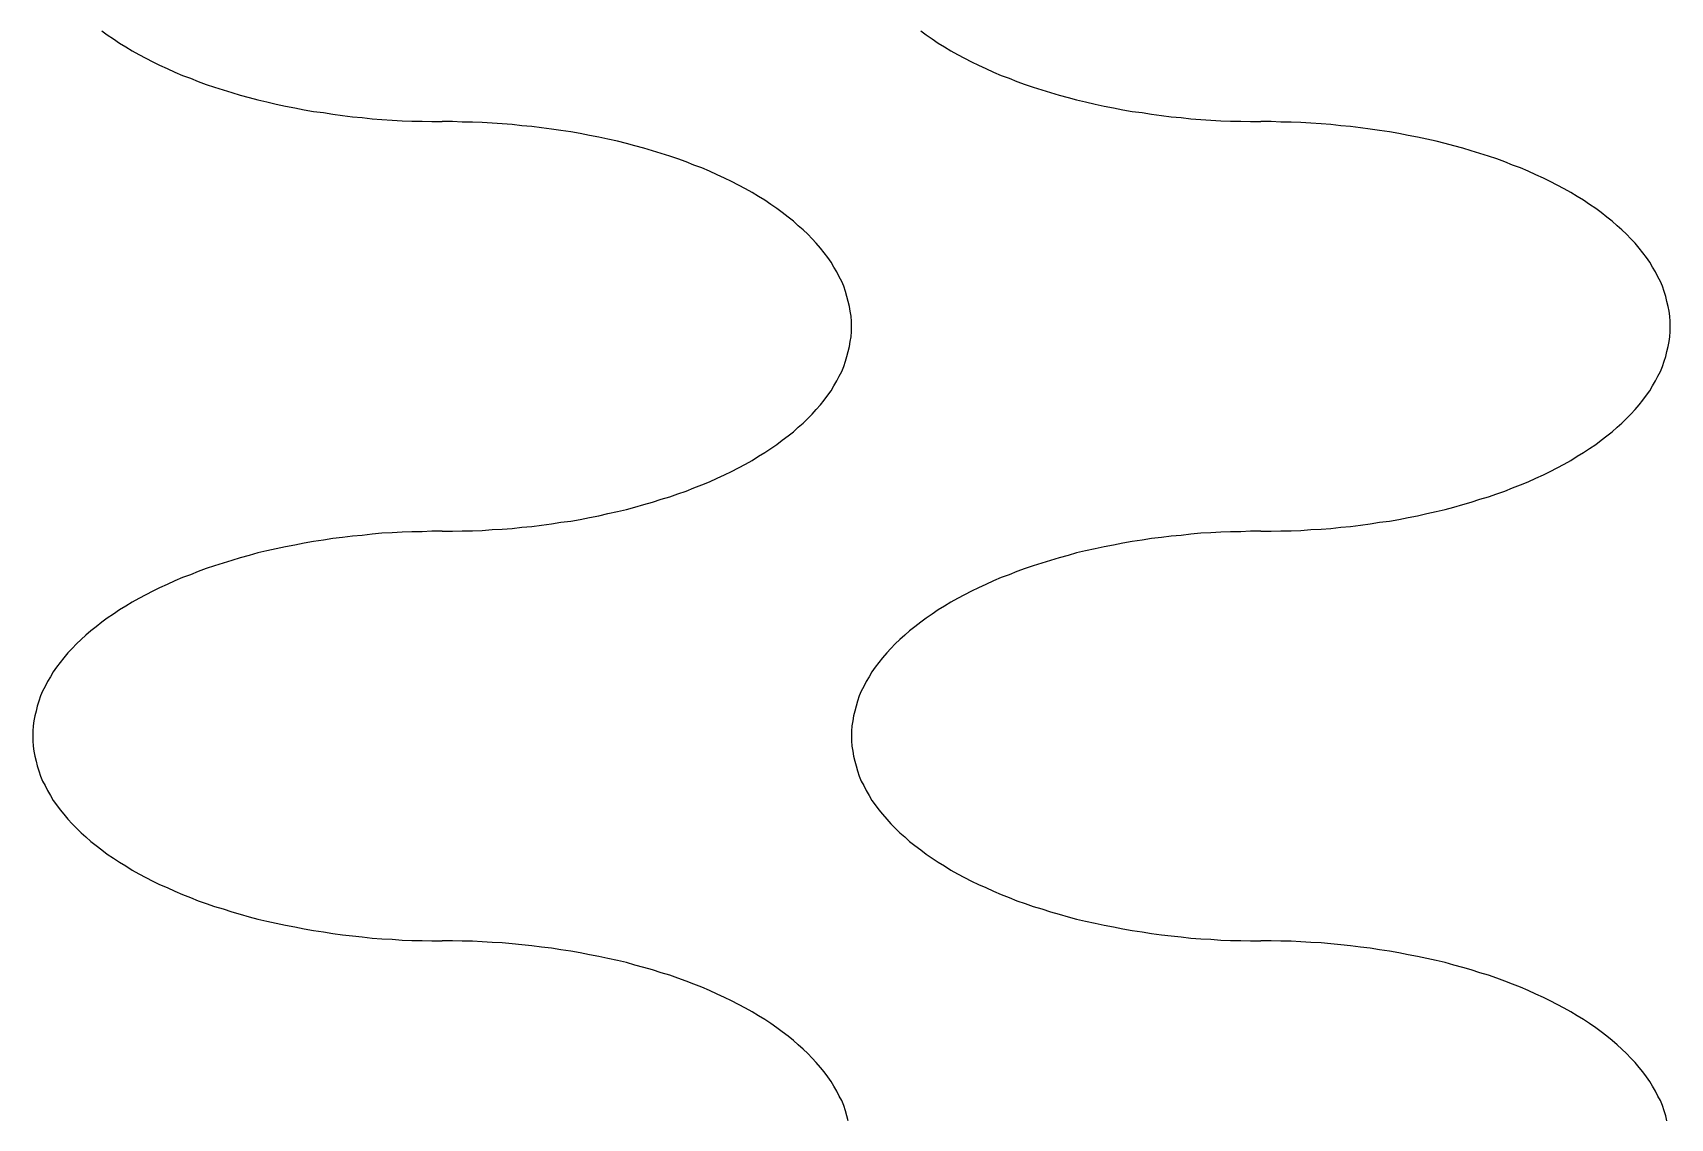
# Model space of a CAD drawing. Extents: x 0 to 40, y 0 to 70.
# Drawn here: x 29.6 to 30, y 51.2567 to 51.5217 of the extents above; entities that cross this region are included whole.
import ezdxf

# ---------------------------------------------------------------- set-up
doc = ezdxf.new("R2010")
doc.units = 0
doc.layers.add('AL_FOIL', color=2, linetype='CONTINUOUS')

msp = doc.modelspace()

# ---------------------------------------------------------------- linework, layer by layer
at = {"layer": 'AL_FOIL'}
for p, q in [((29.6169, 51.5222), (29.6182, 51.5212)), ((29.6182, 51.5212), (29.6197, 51.5202)), ((29.6197, 51.5202), (29.6212, 51.5192)), ((29.8169, 51.5222), (29.8182, 51.5212)), ((29.8182, 51.5212), (29.8197, 51.5202)), ((29.8197, 51.5202), (29.8212, 51.5192)), ((29.6212, 51.5192), (29.6227, 51.5183)), ((29.6227, 51.5183), (29.6243, 51.5173)), ((29.6243, 51.5173), (29.6259, 51.5164)), ((29.6259, 51.5164), (29.6276, 51.5155)), ((29.8212, 51.5192), (29.8227, 51.5183)), ((29.8227, 51.5183), (29.8243, 51.5173)), ((29.8243, 51.5173), (29.8259, 51.5164)), ((29.8259, 51.5164), (29.8276, 51.5155)), ((29.6276, 51.5155), (29.6293, 51.5146)), ((29.6293, 51.5146), (29.631, 51.5138)), ((29.631, 51.5138), (29.6328, 51.513)), ((29.6328, 51.513), (29.6347, 51.5121)), ((29.6347, 51.5121), (29.6366, 51.5113)), ((29.8276, 51.5155), (29.8293, 51.5146)), ((29.8293, 51.5146), (29.831, 51.5138)), ((29.831, 51.5138), (29.8328, 51.513)), ((29.8328, 51.513), (29.8347, 51.5121)), ((29.8347, 51.5121), (29.8366, 51.5113)), ((29.6366, 51.5113), (29.6385, 51.5106)), ((29.6385, 51.5106), (29.6404, 51.5098)), ((29.6404, 51.5098), (29.6424, 51.5091)), ((29.6424, 51.5091), (29.6444, 51.5084)), ((29.6444, 51.5084), (29.6465, 51.5078)), ((29.8366, 51.5113), (29.8385, 51.5106)), ((29.8385, 51.5106), (29.8404, 51.5098)), ((29.8404, 51.5098), (29.8424, 51.5091)), ((29.8424, 51.5091), (29.8444, 51.5084)), ((29.8444, 51.5084), (29.8465, 51.5078)), ((29.6465, 51.5078), (29.6486, 51.5071)), ((29.6486, 51.5071), (29.6507, 51.5065)), ((29.6507, 51.5065), (29.6529, 51.5059)), ((29.6529, 51.5059), (29.655, 51.5053)), ((29.655, 51.5053), (29.6572, 51.5048)), ((29.6572, 51.5048), (29.6595, 51.5043)), ((29.6595, 51.5043), (29.6617, 51.5038)), ((29.8465, 51.5078), (29.8486, 51.5071)), ((29.8486, 51.5071), (29.8507, 51.5065)), ((29.8507, 51.5065), (29.8529, 51.5059)), ((29.8529, 51.5059), (29.855, 51.5053)), ((29.855, 51.5053), (29.8572, 51.5048)), ((29.8572, 51.5048), (29.8595, 51.5043)), ((29.8595, 51.5043), (29.8617, 51.5038)), ((29.6617, 51.5038), (29.664, 51.5034)), ((29.664, 51.5034), (29.6663, 51.5029)), ((29.6663, 51.5029), (29.6686, 51.5025)), ((29.6686, 51.5025), (29.671, 51.5022)), ((29.671, 51.5022), (29.6733, 51.5018)), ((29.6733, 51.5018), (29.6757, 51.5015)), ((29.6757, 51.5015), (29.6781, 51.5012)), ((29.6781, 51.5012), (29.6805, 51.501)), ((29.6805, 51.501), (29.6829, 51.5007)), ((29.6829, 51.5007), (29.6853, 51.5005)), ((29.6853, 51.5005), (29.6878, 51.5004)), ((29.6878, 51.5004), (29.6902, 51.5002)), ((29.6902, 51.5002), (29.6926, 51.5001)), ((29.6926, 51.5001), (29.6951, 51.5001)), ((29.6951, 51.5001), (29.6975, 51.5)), ((29.6975, 51.5), (29.7, 51.5)), ((29.7025, 51.5), (29.7, 51.5)), ((29.7049, 51.4999), (29.7025, 51.5)), ((29.8617, 51.5038), (29.864, 51.5034)), ((29.864, 51.5034), (29.8663, 51.5029)), ((29.8663, 51.5029), (29.8686, 51.5025)), ((29.8686, 51.5025), (29.871, 51.5022)), ((29.871, 51.5022), (29.8733, 51.5018)), ((29.8733, 51.5018), (29.8757, 51.5015)), ((29.8757, 51.5015), (29.8781, 51.5012)), ((29.8781, 51.5012), (29.8805, 51.501)), ((29.8805, 51.501), (29.8829, 51.5007)), ((29.8829, 51.5007), (29.8853, 51.5005)), ((29.8853, 51.5005), (29.8878, 51.5004)), ((29.8878, 51.5004), (29.8902, 51.5002)), ((29.8902, 51.5002), (29.8926, 51.5001)), ((29.8926, 51.5001), (29.8951, 51.5001)), ((29.8951, 51.5001), (29.8975, 51.5)), ((29.8975, 51.5), (29.9, 51.5)), ((29.9025, 51.5), (29.9, 51.5)), ((29.9049, 51.4999), (29.9025, 51.5)), ((29.7074, 51.4999), (29.7049, 51.4999)), ((29.7098, 51.4998), (29.7074, 51.4999)), ((29.7122, 51.4996), (29.7098, 51.4998)), ((29.7147, 51.4995), (29.7122, 51.4996)), ((29.7171, 51.4993), (29.7147, 51.4995)), ((29.7195, 51.499), (29.7171, 51.4993)), ((29.7219, 51.4988), (29.7195, 51.499)), ((29.7243, 51.4985), (29.7219, 51.4988)), ((29.7267, 51.4982), (29.7243, 51.4985)), ((29.729, 51.4978), (29.7267, 51.4982)), ((29.7314, 51.4975), (29.729, 51.4978)), ((29.7337, 51.4971), (29.7314, 51.4975)), ((29.736, 51.4966), (29.7337, 51.4971)), ((29.7383, 51.4962), (29.736, 51.4966)), ((29.7405, 51.4957), (29.7383, 51.4962)), ((29.9074, 51.4999), (29.9049, 51.4999)), ((29.9098, 51.4998), (29.9074, 51.4999)), ((29.9122, 51.4996), (29.9098, 51.4998)), ((29.9147, 51.4995), (29.9122, 51.4996)), ((29.9171, 51.4993), (29.9147, 51.4995)), ((29.9195, 51.499), (29.9171, 51.4993)), ((29.9219, 51.4988), (29.9195, 51.499)), ((29.9243, 51.4985), (29.9219, 51.4988)), ((29.9267, 51.4982), (29.9243, 51.4985)), ((29.929, 51.4978), (29.9267, 51.4982)), ((29.9314, 51.4975), (29.929, 51.4978)), ((29.9337, 51.4971), (29.9314, 51.4975)), ((29.936, 51.4966), (29.9337, 51.4971)), ((29.9383, 51.4962), (29.936, 51.4966)), ((29.9405, 51.4957), (29.9383, 51.4962)), ((29.7428, 51.4952), (29.7405, 51.4957)), ((29.745, 51.4947), (29.7428, 51.4952)), ((29.7471, 51.4941), (29.745, 51.4947)), ((29.7493, 51.4935), (29.7471, 51.4941)), ((29.7514, 51.4929), (29.7493, 51.4935)), ((29.7535, 51.4922), (29.7514, 51.4929)), ((29.7556, 51.4916), (29.7535, 51.4922)), ((29.9428, 51.4952), (29.9405, 51.4957)), ((29.945, 51.4947), (29.9428, 51.4952)), ((29.9471, 51.4941), (29.945, 51.4947)), ((29.9493, 51.4935), (29.9471, 51.4941)), ((29.9514, 51.4929), (29.9493, 51.4935)), ((29.9535, 51.4922), (29.9514, 51.4929)), ((29.9556, 51.4916), (29.9535, 51.4922)), ((29.7576, 51.4909), (29.7556, 51.4916)), ((29.7596, 51.4902), (29.7576, 51.4909)), ((29.7615, 51.4894), (29.7596, 51.4902)), ((29.7634, 51.4887), (29.7615, 51.4894)), ((29.7653, 51.4879), (29.7634, 51.4887)), ((29.9576, 51.4909), (29.9556, 51.4916)), ((29.9596, 51.4902), (29.9576, 51.4909)), ((29.9615, 51.4894), (29.9596, 51.4902)), ((29.9634, 51.4887), (29.9615, 51.4894)), ((29.9653, 51.4879), (29.9634, 51.4887)), ((29.7672, 51.487), (29.7653, 51.4879)), ((29.769, 51.4862), (29.7672, 51.487)), ((29.7707, 51.4854), (29.769, 51.4862)), ((29.7724, 51.4845), (29.7707, 51.4854)), ((29.7741, 51.4836), (29.7724, 51.4845)), ((29.9672, 51.487), (29.9653, 51.4879)), ((29.969, 51.4862), (29.9672, 51.487)), ((29.9707, 51.4854), (29.969, 51.4862)), ((29.9724, 51.4845), (29.9707, 51.4854)), ((29.9741, 51.4836), (29.9724, 51.4845)), ((29.7757, 51.4827), (29.7741, 51.4836)), ((29.7773, 51.4817), (29.7757, 51.4827)), ((29.7788, 51.4808), (29.7773, 51.4817)), ((29.7803, 51.4798), (29.7788, 51.4808)), ((29.9757, 51.4827), (29.9741, 51.4836)), ((29.9773, 51.4817), (29.9757, 51.4827)), ((29.9788, 51.4808), (29.9773, 51.4817)), ((29.9803, 51.4798), (29.9788, 51.4808)), ((29.7818, 51.4788), (29.7803, 51.4798)), ((29.7831, 51.4778), (29.7818, 51.4788)), ((29.7845, 51.4767), (29.7831, 51.4778)), ((29.7858, 51.4757), (29.7845, 51.4767)), ((29.9818, 51.4788), (29.9803, 51.4798)), ((29.9831, 51.4778), (29.9818, 51.4788)), ((29.9845, 51.4767), (29.9831, 51.4778)), ((29.9858, 51.4757), (29.9845, 51.4767)), ((29.787, 51.4746), (29.7858, 51.4757)), ((29.7882, 51.4736), (29.787, 51.4746)), ((29.7893, 51.4725), (29.7882, 51.4736)), ((29.7904, 51.4714), (29.7893, 51.4725)), ((29.987, 51.4746), (29.9858, 51.4757)), ((29.9882, 51.4736), (29.987, 51.4746)), ((29.9893, 51.4725), (29.9882, 51.4736)), ((29.9904, 51.4714), (29.9893, 51.4725)), ((29.7914, 51.4703), (29.7904, 51.4714)), ((29.7924, 51.4691), (29.7914, 51.4703)), ((29.7933, 51.468), (29.7924, 51.4691)), ((29.7942, 51.4668), (29.7933, 51.468)), ((29.9914, 51.4703), (29.9904, 51.4714)), ((29.9924, 51.4691), (29.9914, 51.4703)), ((29.9933, 51.468), (29.9924, 51.4691)), ((29.9942, 51.4668), (29.9933, 51.468)), ((29.795, 51.4657), (29.7942, 51.4668)), ((29.7957, 51.4645), (29.795, 51.4657)), ((29.7964, 51.4633), (29.7957, 51.4645)), ((29.995, 51.4657), (29.9942, 51.4668)), ((29.9957, 51.4645), (29.995, 51.4657)), ((29.9964, 51.4633), (29.9957, 51.4645)), ((29.797, 51.4621), (29.7964, 51.4633)), ((29.7976, 51.461), (29.797, 51.4621)), ((29.7981, 51.4598), (29.7976, 51.461)), ((29.997, 51.4621), (29.9964, 51.4633)), ((29.9976, 51.461), (29.997, 51.4621)), ((29.9981, 51.4598), (29.9976, 51.461)), ((29.7985, 51.4585), (29.7981, 51.4598)), ((29.7989, 51.4573), (29.7985, 51.4585)), ((29.7992, 51.4561), (29.7989, 51.4573)), ((29.7995, 51.4549), (29.7992, 51.4561)), ((29.9985, 51.4585), (29.9981, 51.4598)), ((29.9989, 51.4573), (29.9985, 51.4585)), ((29.9992, 51.4561), (29.9989, 51.4573)), ((29.9995, 51.4549), (29.9992, 51.4561)), ((29.7997, 51.4537), (29.7995, 51.4549)), ((29.7999, 51.4525), (29.7997, 51.4537)), ((29.8, 51.4512), (29.7999, 51.4525)), ((29.9997, 51.4537), (29.9995, 51.4549)), ((29.9999, 51.4525), (29.9997, 51.4537)), ((30, 51.4512), (29.9999, 51.4525)), ((29.7999, 51.4475), (29.8, 51.4488)), ((29.8, 51.45), (29.8, 51.4512)), ((29.8, 51.4488), (29.8, 51.45)), ((29.9999, 51.4475), (30, 51.4488)), ((30, 51.45), (30, 51.4512)), ((30, 51.4488), (30, 51.45)), ((29.7992, 51.4439), (29.7995, 51.4451)), ((29.7995, 51.4451), (29.7997, 51.4463)), ((29.7997, 51.4463), (29.7999, 51.4475)), ((29.9992, 51.4439), (29.9995, 51.4451)), ((29.9995, 51.4451), (29.9997, 51.4463)), ((29.9997, 51.4463), (29.9999, 51.4475)), ((29.7976, 51.439), (29.7981, 51.4402)), ((29.7981, 51.4402), (29.7985, 51.4415)), ((29.7985, 51.4415), (29.7989, 51.4427)), ((29.7989, 51.4427), (29.7992, 51.4439)), ((29.9976, 51.439), (29.9981, 51.4402)), ((29.9981, 51.4402), (29.9985, 51.4415)), ((29.9985, 51.4415), (29.9989, 51.4427)), ((29.9989, 51.4427), (29.9992, 51.4439)), ((29.7957, 51.4355), (29.7964, 51.4367)), ((29.7964, 51.4367), (29.797, 51.4379)), ((29.797, 51.4379), (29.7976, 51.439)), ((29.9957, 51.4355), (29.9964, 51.4367)), ((29.9964, 51.4367), (29.997, 51.4379)), ((29.997, 51.4379), (29.9976, 51.439)), ((29.7924, 51.4309), (29.7933, 51.432)), ((29.7933, 51.432), (29.7942, 51.4332)), ((29.7942, 51.4332), (29.795, 51.4343)), ((29.795, 51.4343), (29.7957, 51.4355)), ((29.9924, 51.4309), (29.9933, 51.432)), ((29.9933, 51.432), (29.9942, 51.4332)), ((29.9942, 51.4332), (29.995, 51.4343)), ((29.995, 51.4343), (29.9957, 51.4355)), ((29.7893, 51.4275), (29.7904, 51.4286)), ((29.7904, 51.4286), (29.7914, 51.4297)), ((29.7914, 51.4297), (29.7924, 51.4309)), ((29.9893, 51.4275), (29.9904, 51.4286)), ((29.9904, 51.4286), (29.9914, 51.4297)), ((29.9914, 51.4297), (29.9924, 51.4309)), ((29.7845, 51.4233), (29.7858, 51.4243)), ((29.7858, 51.4243), (29.787, 51.4254)), ((29.787, 51.4254), (29.7882, 51.4264)), ((29.7882, 51.4264), (29.7893, 51.4275)), ((29.9845, 51.4233), (29.9858, 51.4243)), ((29.9858, 51.4243), (29.987, 51.4254)), ((29.987, 51.4254), (29.9882, 51.4264)), ((29.9882, 51.4264), (29.9893, 51.4275)), ((29.7788, 51.4192), (29.7803, 51.4202)), ((29.7803, 51.4202), (29.7818, 51.4212)), ((29.7818, 51.4212), (29.7831, 51.4222)), ((29.7831, 51.4222), (29.7845, 51.4233)), ((29.9788, 51.4192), (29.9803, 51.4202)), ((29.9803, 51.4202), (29.9818, 51.4212)), ((29.9818, 51.4212), (29.9831, 51.4222)), ((29.9831, 51.4222), (29.9845, 51.4233)), ((29.7724, 51.4155), (29.7741, 51.4164)), ((29.7741, 51.4164), (29.7757, 51.4173)), ((29.7757, 51.4173), (29.7773, 51.4183)), ((29.7773, 51.4183), (29.7788, 51.4192)), ((29.9724, 51.4155), (29.9741, 51.4164)), ((29.9741, 51.4164), (29.9757, 51.4173)), ((29.9757, 51.4173), (29.9773, 51.4183)), ((29.9773, 51.4183), (29.9788, 51.4192)), ((29.7634, 51.4113), (29.7653, 51.4121)), ((29.7653, 51.4121), (29.7672, 51.413)), ((29.7672, 51.413), (29.769, 51.4138)), ((29.769, 51.4138), (29.7707, 51.4146)), ((29.7707, 51.4146), (29.7724, 51.4155)), ((29.9634, 51.4113), (29.9653, 51.4121)), ((29.9653, 51.4121), (29.9672, 51.413)), ((29.9672, 51.413), (29.969, 51.4138)), ((29.969, 51.4138), (29.9707, 51.4146)), ((29.9707, 51.4146), (29.9724, 51.4155)), ((29.7535, 51.4078), (29.7556, 51.4084)), ((29.7556, 51.4084), (29.7576, 51.4091)), ((29.7576, 51.4091), (29.7596, 51.4098)), ((29.7596, 51.4098), (29.7615, 51.4106)), ((29.7615, 51.4106), (29.7634, 51.4113)), ((29.9535, 51.4078), (29.9556, 51.4084)), ((29.9556, 51.4084), (29.9576, 51.4091)), ((29.9576, 51.4091), (29.9596, 51.4098)), ((29.9596, 51.4098), (29.9615, 51.4106)), ((29.9615, 51.4106), (29.9634, 51.4113)), ((29.7383, 51.4038), (29.7405, 51.4043)), ((29.7405, 51.4043), (29.7428, 51.4048)), ((29.7428, 51.4048), (29.745, 51.4053)), ((29.745, 51.4053), (29.7471, 51.4059)), ((29.7471, 51.4059), (29.7493, 51.4065)), ((29.7493, 51.4065), (29.7514, 51.4071)), ((29.7514, 51.4071), (29.7535, 51.4078)), ((29.9383, 51.4038), (29.9405, 51.4043)), ((29.9405, 51.4043), (29.9428, 51.4048)), ((29.9428, 51.4048), (29.945, 51.4053)), ((29.945, 51.4053), (29.9471, 51.4059)), ((29.9471, 51.4059), (29.9493, 51.4065)), ((29.9493, 51.4065), (29.9514, 51.4071)), ((29.9514, 51.4071), (29.9535, 51.4078)), ((29.6975, 51.4), (29.6951, 51.3999)), ((29.7, 51.4), (29.6975, 51.4)), ((29.7, 51.4), (29.7025, 51.4)), ((29.7025, 51.4), (29.7049, 51.4001)), ((29.7049, 51.4001), (29.7074, 51.4001)), ((29.7074, 51.4001), (29.7098, 51.4002)), ((29.7098, 51.4002), (29.7122, 51.4004)), ((29.7122, 51.4004), (29.7147, 51.4005)), ((29.7147, 51.4005), (29.7171, 51.4007)), ((29.7171, 51.4007), (29.7195, 51.401)), ((29.7195, 51.401), (29.7219, 51.4012)), ((29.7219, 51.4012), (29.7243, 51.4015)), ((29.7243, 51.4015), (29.7267, 51.4018)), ((29.7267, 51.4018), (29.729, 51.4022)), ((29.729, 51.4022), (29.7314, 51.4025)), ((29.7314, 51.4025), (29.7337, 51.4029)), ((29.7337, 51.4029), (29.736, 51.4034)), ((29.736, 51.4034), (29.7383, 51.4038)), ((29.8975, 51.4), (29.8951, 51.3999)), ((29.9, 51.4), (29.8975, 51.4)), ((29.9, 51.4), (29.9025, 51.4)), ((29.9025, 51.4), (29.9049, 51.4001)), ((29.9049, 51.4001), (29.9074, 51.4001)), ((29.9074, 51.4001), (29.9098, 51.4002)), ((29.9098, 51.4002), (29.9122, 51.4004)), ((29.9122, 51.4004), (29.9147, 51.4005)), ((29.9147, 51.4005), (29.9171, 51.4007)), ((29.9171, 51.4007), (29.9195, 51.401)), ((29.9195, 51.401), (29.9219, 51.4012)), ((29.9219, 51.4012), (29.9243, 51.4015)), ((29.9243, 51.4015), (29.9267, 51.4018)), ((29.9267, 51.4018), (29.929, 51.4022)), ((29.929, 51.4022), (29.9314, 51.4025)), ((29.9314, 51.4025), (29.9337, 51.4029)), ((29.9337, 51.4029), (29.936, 51.4034)), ((29.936, 51.4034), (29.9383, 51.4038)), ((29.6617, 51.3962), (29.6595, 51.3957)), ((29.664, 51.3966), (29.6617, 51.3962)), ((29.6663, 51.3971), (29.664, 51.3966)), ((29.6686, 51.3975), (29.6663, 51.3971)), ((29.671, 51.3978), (29.6686, 51.3975)), ((29.6733, 51.3982), (29.671, 51.3978)), ((29.6757, 51.3985), (29.6733, 51.3982)), ((29.6781, 51.3988), (29.6757, 51.3985)), ((29.6805, 51.399), (29.6781, 51.3988)), ((29.6829, 51.3993), (29.6805, 51.399)), ((29.6853, 51.3995), (29.6829, 51.3993)), ((29.6878, 51.3996), (29.6853, 51.3995)), ((29.6902, 51.3998), (29.6878, 51.3996)), ((29.6926, 51.3999), (29.6902, 51.3998)), ((29.6951, 51.3999), (29.6926, 51.3999)), ((29.8617, 51.3962), (29.8595, 51.3957)), ((29.864, 51.3966), (29.8617, 51.3962)), ((29.8663, 51.3971), (29.864, 51.3966)), ((29.8686, 51.3975), (29.8663, 51.3971)), ((29.871, 51.3978), (29.8686, 51.3975)), ((29.8733, 51.3982), (29.871, 51.3978)), ((29.8757, 51.3985), (29.8733, 51.3982)), ((29.8781, 51.3988), (29.8757, 51.3985)), ((29.8805, 51.399), (29.8781, 51.3988)), ((29.8829, 51.3993), (29.8805, 51.399)), ((29.8853, 51.3995), (29.8829, 51.3993)), ((29.8878, 51.3996), (29.8853, 51.3995)), ((29.8902, 51.3998), (29.8878, 51.3996)), ((29.8926, 51.3999), (29.8902, 51.3998)), ((29.8951, 51.3999), (29.8926, 51.3999)), ((29.6465, 51.3922), (29.6444, 51.3916)), ((29.6486, 51.3929), (29.6465, 51.3922)), ((29.6507, 51.3935), (29.6486, 51.3929)), ((29.6529, 51.3941), (29.6507, 51.3935)), ((29.655, 51.3947), (29.6529, 51.3941)), ((29.6572, 51.3952), (29.655, 51.3947)), ((29.6595, 51.3957), (29.6572, 51.3952)), ((29.8465, 51.3922), (29.8444, 51.3916)), ((29.8486, 51.3929), (29.8465, 51.3922)), ((29.8507, 51.3935), (29.8486, 51.3929)), ((29.8529, 51.3941), (29.8507, 51.3935)), ((29.855, 51.3947), (29.8529, 51.3941)), ((29.8572, 51.3952), (29.855, 51.3947)), ((29.8595, 51.3957), (29.8572, 51.3952)), ((29.6366, 51.3887), (29.6347, 51.3879)), ((29.6385, 51.3894), (29.6366, 51.3887)), ((29.6404, 51.3902), (29.6385, 51.3894)), ((29.6424, 51.3909), (29.6404, 51.3902)), ((29.6444, 51.3916), (29.6424, 51.3909)), ((29.8366, 51.3887), (29.8347, 51.3879)), ((29.8385, 51.3894), (29.8366, 51.3887)), ((29.8404, 51.3902), (29.8385, 51.3894)), ((29.8424, 51.3909), (29.8404, 51.3902)), ((29.8444, 51.3916), (29.8424, 51.3909)), ((29.6276, 51.3845), (29.6259, 51.3836)), ((29.6293, 51.3854), (29.6276, 51.3845)), ((29.631, 51.3862), (29.6293, 51.3854)), ((29.6328, 51.387), (29.631, 51.3862)), ((29.6347, 51.3879), (29.6328, 51.387)), ((29.8276, 51.3845), (29.8259, 51.3836)), ((29.8293, 51.3854), (29.8276, 51.3845)), ((29.831, 51.3862), (29.8293, 51.3854)), ((29.8328, 51.387), (29.831, 51.3862)), ((29.8347, 51.3879), (29.8328, 51.387)), ((29.6212, 51.3808), (29.6197, 51.3798)), ((29.6227, 51.3817), (29.6212, 51.3808)), ((29.6243, 51.3827), (29.6227, 51.3817)), ((29.6259, 51.3836), (29.6243, 51.3827)), ((29.8212, 51.3808), (29.8197, 51.3798)), ((29.8227, 51.3817), (29.8212, 51.3808)), ((29.8243, 51.3827), (29.8227, 51.3817)), ((29.8259, 51.3836), (29.8243, 51.3827)), ((29.6155, 51.3767), (29.6142, 51.3757)), ((29.6169, 51.3778), (29.6155, 51.3767)), ((29.6182, 51.3788), (29.6169, 51.3778)), ((29.6197, 51.3798), (29.6182, 51.3788)), ((29.8155, 51.3767), (29.8142, 51.3757)), ((29.8169, 51.3778), (29.8155, 51.3767)), ((29.8182, 51.3788), (29.8169, 51.3778)), ((29.8197, 51.3798), (29.8182, 51.3788)), ((29.6107, 51.3725), (29.6096, 51.3714)), ((29.6118, 51.3736), (29.6107, 51.3725)), ((29.613, 51.3746), (29.6118, 51.3736)), ((29.6142, 51.3757), (29.613, 51.3746)), ((29.8107, 51.3725), (29.8096, 51.3714)), ((29.8118, 51.3736), (29.8107, 51.3725)), ((29.813, 51.3746), (29.8118, 51.3736)), ((29.8142, 51.3757), (29.813, 51.3746)), ((29.6067, 51.368), (29.6058, 51.3668)), ((29.6076, 51.3691), (29.6067, 51.368)), ((29.6086, 51.3703), (29.6076, 51.3691)), ((29.6096, 51.3714), (29.6086, 51.3703)), ((29.8067, 51.368), (29.8058, 51.3668)), ((29.8076, 51.3691), (29.8067, 51.368)), ((29.8086, 51.3703), (29.8076, 51.3691)), ((29.8096, 51.3714), (29.8086, 51.3703)), ((29.6043, 51.3645), (29.6036, 51.3633)), ((29.605, 51.3657), (29.6043, 51.3645)), ((29.6058, 51.3668), (29.605, 51.3657)), ((29.8043, 51.3645), (29.8036, 51.3633)), ((29.805, 51.3657), (29.8043, 51.3645)), ((29.8058, 51.3668), (29.805, 51.3657)), ((29.6024, 51.361), (29.6019, 51.3598)), ((29.603, 51.3621), (29.6024, 51.361)), ((29.6036, 51.3633), (29.603, 51.3621)), ((29.8024, 51.361), (29.8019, 51.3598)), ((29.803, 51.3621), (29.8024, 51.361)), ((29.8036, 51.3633), (29.803, 51.3621)), ((29.6008, 51.3561), (29.6005, 51.3549)), ((29.6011, 51.3573), (29.6008, 51.3561)), ((29.6015, 51.3585), (29.6011, 51.3573)), ((29.6019, 51.3598), (29.6015, 51.3585)), ((29.8008, 51.3561), (29.8005, 51.3549)), ((29.8011, 51.3573), (29.8008, 51.3561)), ((29.8015, 51.3585), (29.8011, 51.3573)), ((29.8019, 51.3598), (29.8015, 51.3585)), ((29.6001, 51.3525), (29.6, 51.3512)), ((29.6003, 51.3537), (29.6001, 51.3525)), ((29.6005, 51.3549), (29.6003, 51.3537)), ((29.8001, 51.3525), (29.8, 51.3512)), ((29.8003, 51.3537), (29.8001, 51.3525)), ((29.8005, 51.3549), (29.8003, 51.3537)), ((29.6, 51.3512), (29.6, 51.35)), ((29.6, 51.35), (29.6, 51.3488)), ((29.6, 51.3488), (29.6001, 51.3475)), ((29.8, 51.3512), (29.8, 51.35)), ((29.8, 51.35), (29.8, 51.3488)), ((29.8, 51.3488), (29.8001, 51.3475)), ((29.6001, 51.3475), (29.6003, 51.3463)), ((29.6003, 51.3463), (29.6005, 51.3451)), ((29.6005, 51.3451), (29.6008, 51.3439)), ((29.8001, 51.3475), (29.8003, 51.3463)), ((29.8003, 51.3463), (29.8005, 51.3451)), ((29.8005, 51.3451), (29.8008, 51.3439)), ((29.6008, 51.3439), (29.6011, 51.3427)), ((29.6011, 51.3427), (29.6015, 51.3415)), ((29.6015, 51.3415), (29.6019, 51.3402)), ((29.6019, 51.3402), (29.6024, 51.339)), ((29.8008, 51.3439), (29.8011, 51.3427)), ((29.8011, 51.3427), (29.8015, 51.3415)), ((29.8015, 51.3415), (29.8019, 51.3402)), ((29.8019, 51.3402), (29.8024, 51.339)), ((29.6024, 51.339), (29.603, 51.3379)), ((29.603, 51.3379), (29.6036, 51.3367)), ((29.6036, 51.3367), (29.6043, 51.3355)), ((29.8024, 51.339), (29.803, 51.3379)), ((29.803, 51.3379), (29.8036, 51.3367)), ((29.8036, 51.3367), (29.8043, 51.3355)), ((29.6043, 51.3355), (29.605, 51.3343)), ((29.605, 51.3343), (29.6058, 51.3332)), ((29.6058, 51.3332), (29.6067, 51.332)), ((29.6067, 51.332), (29.6076, 51.3309)), ((29.8043, 51.3355), (29.805, 51.3343)), ((29.805, 51.3343), (29.8058, 51.3332)), ((29.8058, 51.3332), (29.8067, 51.332)), ((29.8067, 51.332), (29.8076, 51.3309)), ((29.6076, 51.3309), (29.6086, 51.3297)), ((29.6086, 51.3297), (29.6096, 51.3286)), ((29.6096, 51.3286), (29.6107, 51.3275)), ((29.8076, 51.3309), (29.8086, 51.3297)), ((29.8086, 51.3297), (29.8096, 51.3286)), ((29.8096, 51.3286), (29.8107, 51.3275)), ((29.6107, 51.3275), (29.6118, 51.3264)), ((29.6118, 51.3264), (29.613, 51.3254)), ((29.613, 51.3254), (29.6142, 51.3243)), ((29.6142, 51.3243), (29.6155, 51.3233)), ((29.8107, 51.3275), (29.8118, 51.3264)), ((29.8118, 51.3264), (29.813, 51.3254)), ((29.813, 51.3254), (29.8142, 51.3243)), ((29.8142, 51.3243), (29.8155, 51.3233)), ((29.6155, 51.3233), (29.6169, 51.3222)), ((29.6169, 51.3222), (29.6182, 51.3212)), ((29.6182, 51.3212), (29.6197, 51.3202)), ((29.6197, 51.3202), (29.6212, 51.3192)), ((29.8155, 51.3233), (29.8169, 51.3222)), ((29.8169, 51.3222), (29.8182, 51.3212)), ((29.8182, 51.3212), (29.8197, 51.3202)), ((29.8197, 51.3202), (29.8212, 51.3192)), ((29.6212, 51.3192), (29.6227, 51.3183)), ((29.6227, 51.3183), (29.6243, 51.3173)), ((29.6243, 51.3173), (29.6259, 51.3164)), ((29.6259, 51.3164), (29.6276, 51.3155)), ((29.8212, 51.3192), (29.8227, 51.3183)), ((29.8227, 51.3183), (29.8243, 51.3173)), ((29.8243, 51.3173), (29.8259, 51.3164)), ((29.8259, 51.3164), (29.8276, 51.3155)), ((29.6276, 51.3155), (29.6293, 51.3146)), ((29.6293, 51.3146), (29.631, 51.3138)), ((29.631, 51.3138), (29.6328, 51.313)), ((29.6328, 51.313), (29.6347, 51.3121)), ((29.6347, 51.3121), (29.6366, 51.3113)), ((29.8276, 51.3155), (29.8293, 51.3146)), ((29.8293, 51.3146), (29.831, 51.3138)), ((29.831, 51.3138), (29.8328, 51.313)), ((29.8328, 51.313), (29.8347, 51.3121)), ((29.8347, 51.3121), (29.8366, 51.3113)), ((29.6366, 51.3113), (29.6385, 51.3106)), ((29.6385, 51.3106), (29.6404, 51.3098)), ((29.6404, 51.3098), (29.6424, 51.3091)), ((29.6424, 51.3091), (29.6444, 51.3084)), ((29.6444, 51.3084), (29.6465, 51.3078)), ((29.8366, 51.3113), (29.8385, 51.3106)), ((29.8385, 51.3106), (29.8404, 51.3098)), ((29.8404, 51.3098), (29.8424, 51.3091)), ((29.8424, 51.3091), (29.8444, 51.3084)), ((29.8444, 51.3084), (29.8465, 51.3078)), ((29.6465, 51.3078), (29.6486, 51.3071)), ((29.6486, 51.3071), (29.6507, 51.3065)), ((29.6507, 51.3065), (29.6529, 51.3059)), ((29.6529, 51.3059), (29.655, 51.3053)), ((29.655, 51.3053), (29.6572, 51.3048)), ((29.6572, 51.3048), (29.6595, 51.3043)), ((29.6595, 51.3043), (29.6617, 51.3038)), ((29.8465, 51.3078), (29.8486, 51.3071)), ((29.8486, 51.3071), (29.8507, 51.3065)), ((29.8507, 51.3065), (29.8529, 51.3059)), ((29.8529, 51.3059), (29.855, 51.3053)), ((29.855, 51.3053), (29.8572, 51.3048)), ((29.8572, 51.3048), (29.8595, 51.3043)), ((29.8595, 51.3043), (29.8617, 51.3038)), ((29.6617, 51.3038), (29.664, 51.3034)), ((29.664, 51.3034), (29.6663, 51.3029)), ((29.6663, 51.3029), (29.6686, 51.3025)), ((29.6686, 51.3025), (29.671, 51.3022)), ((29.671, 51.3022), (29.6733, 51.3018)), ((29.6733, 51.3018), (29.6757, 51.3015)), ((29.6757, 51.3015), (29.6781, 51.3012)), ((29.6781, 51.3012), (29.6805, 51.301)), ((29.6805, 51.301), (29.6829, 51.3007)), ((29.6829, 51.3007), (29.6853, 51.3005)), ((29.6853, 51.3005), (29.6878, 51.3004)), ((29.6878, 51.3004), (29.6902, 51.3002)), ((29.6902, 51.3002), (29.6926, 51.3001)), ((29.6926, 51.3001), (29.6951, 51.3001)), ((29.6951, 51.3001), (29.6975, 51.3)), ((29.6975, 51.3), (29.7, 51.3)), ((29.7025, 51.3), (29.7, 51.3)), ((29.7049, 51.2999), (29.7025, 51.3)), ((29.8617, 51.3038), (29.864, 51.3034)), ((29.864, 51.3034), (29.8663, 51.3029)), ((29.8663, 51.3029), (29.8686, 51.3025)), ((29.8686, 51.3025), (29.871, 51.3022)), ((29.871, 51.3022), (29.8733, 51.3018)), ((29.8733, 51.3018), (29.8757, 51.3015)), ((29.8757, 51.3015), (29.8781, 51.3012)), ((29.8781, 51.3012), (29.8805, 51.301)), ((29.8805, 51.301), (29.8829, 51.3007)), ((29.8829, 51.3007), (29.8853, 51.3005)), ((29.8853, 51.3005), (29.8878, 51.3004)), ((29.8878, 51.3004), (29.8902, 51.3002)), ((29.8902, 51.3002), (29.8926, 51.3001)), ((29.8926, 51.3001), (29.8951, 51.3001)), ((29.8951, 51.3001), (29.8975, 51.3)), ((29.8975, 51.3), (29.9, 51.3)), ((29.9025, 51.3), (29.9, 51.3)), ((29.9049, 51.2999), (29.9025, 51.3)), ((29.7074, 51.2999), (29.7049, 51.2999)), ((29.7098, 51.2998), (29.7074, 51.2999)), ((29.7122, 51.2996), (29.7098, 51.2998)), ((29.7147, 51.2995), (29.7122, 51.2996)), ((29.7171, 51.2993), (29.7147, 51.2995)), ((29.7195, 51.299), (29.7171, 51.2993)), ((29.7219, 51.2988), (29.7195, 51.299)), ((29.7243, 51.2985), (29.7219, 51.2988)), ((29.7267, 51.2982), (29.7243, 51.2985)), ((29.729, 51.2978), (29.7267, 51.2982)), ((29.7314, 51.2975), (29.729, 51.2978)), ((29.7337, 51.2971), (29.7314, 51.2975)), ((29.736, 51.2966), (29.7337, 51.2971)), ((29.7383, 51.2962), (29.736, 51.2966)), ((29.7405, 51.2957), (29.7383, 51.2962)), ((29.9074, 51.2999), (29.9049, 51.2999)), ((29.9098, 51.2998), (29.9074, 51.2999)), ((29.9122, 51.2996), (29.9098, 51.2998)), ((29.9147, 51.2995), (29.9122, 51.2996)), ((29.9171, 51.2993), (29.9147, 51.2995)), ((29.9195, 51.299), (29.9171, 51.2993)), ((29.9219, 51.2988), (29.9195, 51.299)), ((29.9243, 51.2985), (29.9219, 51.2988)), ((29.9267, 51.2982), (29.9243, 51.2985)), ((29.929, 51.2978), (29.9267, 51.2982)), ((29.9314, 51.2975), (29.929, 51.2978)), ((29.9337, 51.2971), (29.9314, 51.2975)), ((29.936, 51.2966), (29.9337, 51.2971)), ((29.9383, 51.2962), (29.936, 51.2966)), ((29.9405, 51.2957), (29.9383, 51.2962)), ((29.7428, 51.2952), (29.7405, 51.2957)), ((29.745, 51.2947), (29.7428, 51.2952)), ((29.7471, 51.2941), (29.745, 51.2947)), ((29.7493, 51.2935), (29.7471, 51.2941)), ((29.7514, 51.2929), (29.7493, 51.2935)), ((29.7535, 51.2922), (29.7514, 51.2929)), ((29.7556, 51.2916), (29.7535, 51.2922)), ((29.9428, 51.2952), (29.9405, 51.2957)), ((29.945, 51.2947), (29.9428, 51.2952)), ((29.9471, 51.2941), (29.945, 51.2947)), ((29.9493, 51.2935), (29.9471, 51.2941)), ((29.9514, 51.2929), (29.9493, 51.2935)), ((29.9535, 51.2922), (29.9514, 51.2929)), ((29.9556, 51.2916), (29.9535, 51.2922)), ((29.7576, 51.2909), (29.7556, 51.2916)), ((29.7596, 51.2902), (29.7576, 51.2909)), ((29.7615, 51.2894), (29.7596, 51.2902)), ((29.7634, 51.2887), (29.7615, 51.2894)), ((29.7653, 51.2879), (29.7634, 51.2887)), ((29.9576, 51.2909), (29.9556, 51.2916)), ((29.9596, 51.2902), (29.9576, 51.2909)), ((29.9615, 51.2894), (29.9596, 51.2902)), ((29.9634, 51.2887), (29.9615, 51.2894)), ((29.9653, 51.2879), (29.9634, 51.2887)), ((29.7672, 51.287), (29.7653, 51.2879)), ((29.769, 51.2862), (29.7672, 51.287)), ((29.7707, 51.2854), (29.769, 51.2862)), ((29.7724, 51.2845), (29.7707, 51.2854)), ((29.7741, 51.2836), (29.7724, 51.2845)), ((29.9672, 51.287), (29.9653, 51.2879)), ((29.969, 51.2862), (29.9672, 51.287)), ((29.9707, 51.2854), (29.969, 51.2862)), ((29.9724, 51.2845), (29.9707, 51.2854)), ((29.9741, 51.2836), (29.9724, 51.2845)), ((29.7757, 51.2827), (29.7741, 51.2836)), ((29.7773, 51.2817), (29.7757, 51.2827)), ((29.7788, 51.2808), (29.7773, 51.2817)), ((29.7803, 51.2798), (29.7788, 51.2808)), ((29.9757, 51.2827), (29.9741, 51.2836)), ((29.9773, 51.2817), (29.9757, 51.2827)), ((29.9788, 51.2808), (29.9773, 51.2817)), ((29.9803, 51.2798), (29.9788, 51.2808)), ((29.7818, 51.2788), (29.7803, 51.2798)), ((29.7831, 51.2778), (29.7818, 51.2788)), ((29.7845, 51.2767), (29.7831, 51.2778)), ((29.7858, 51.2757), (29.7845, 51.2767)), ((29.9818, 51.2788), (29.9803, 51.2798)), ((29.9831, 51.2778), (29.9818, 51.2788)), ((29.9845, 51.2767), (29.9831, 51.2778)), ((29.9858, 51.2757), (29.9845, 51.2767)), ((29.787, 51.2746), (29.7858, 51.2757)), ((29.7882, 51.2736), (29.787, 51.2746)), ((29.7893, 51.2725), (29.7882, 51.2736)), ((29.7904, 51.2714), (29.7893, 51.2725)), ((29.987, 51.2746), (29.9858, 51.2757)), ((29.9882, 51.2736), (29.987, 51.2746)), ((29.9893, 51.2725), (29.9882, 51.2736)), ((29.9904, 51.2714), (29.9893, 51.2725)), ((29.7914, 51.2703), (29.7904, 51.2714)), ((29.7924, 51.2691), (29.7914, 51.2703)), ((29.7933, 51.268), (29.7924, 51.2691)), ((29.7942, 51.2668), (29.7933, 51.268)), ((29.9914, 51.2703), (29.9904, 51.2714)), ((29.9924, 51.2691), (29.9914, 51.2703)), ((29.9933, 51.268), (29.9924, 51.2691)), ((29.9942, 51.2668), (29.9933, 51.268)), ((29.795, 51.2657), (29.7942, 51.2668)), ((29.7957, 51.2645), (29.795, 51.2657)), ((29.7964, 51.2633), (29.7957, 51.2645)), ((29.995, 51.2657), (29.9942, 51.2668)), ((29.9957, 51.2645), (29.995, 51.2657)), ((29.9964, 51.2633), (29.9957, 51.2645)), ((29.797, 51.2621), (29.7964, 51.2633)), ((29.7976, 51.261), (29.797, 51.2621)), ((29.7981, 51.2598), (29.7976, 51.261)), ((29.997, 51.2621), (29.9964, 51.2633)), ((29.9976, 51.261), (29.997, 51.2621)), ((29.9981, 51.2598), (29.9976, 51.261)), ((29.7985, 51.2585), (29.7981, 51.2598)), ((29.7989, 51.2573), (29.7985, 51.2585)), ((29.7992, 51.2561), (29.7989, 51.2573)), ((29.9985, 51.2585), (29.9981, 51.2598)), ((29.9989, 51.2573), (29.9985, 51.2585)), ((29.9992, 51.2561), (29.9989, 51.2573))]:
    msp.add_line(p, q, dxfattribs=at)

doc.saveas('drawing.dxf')
